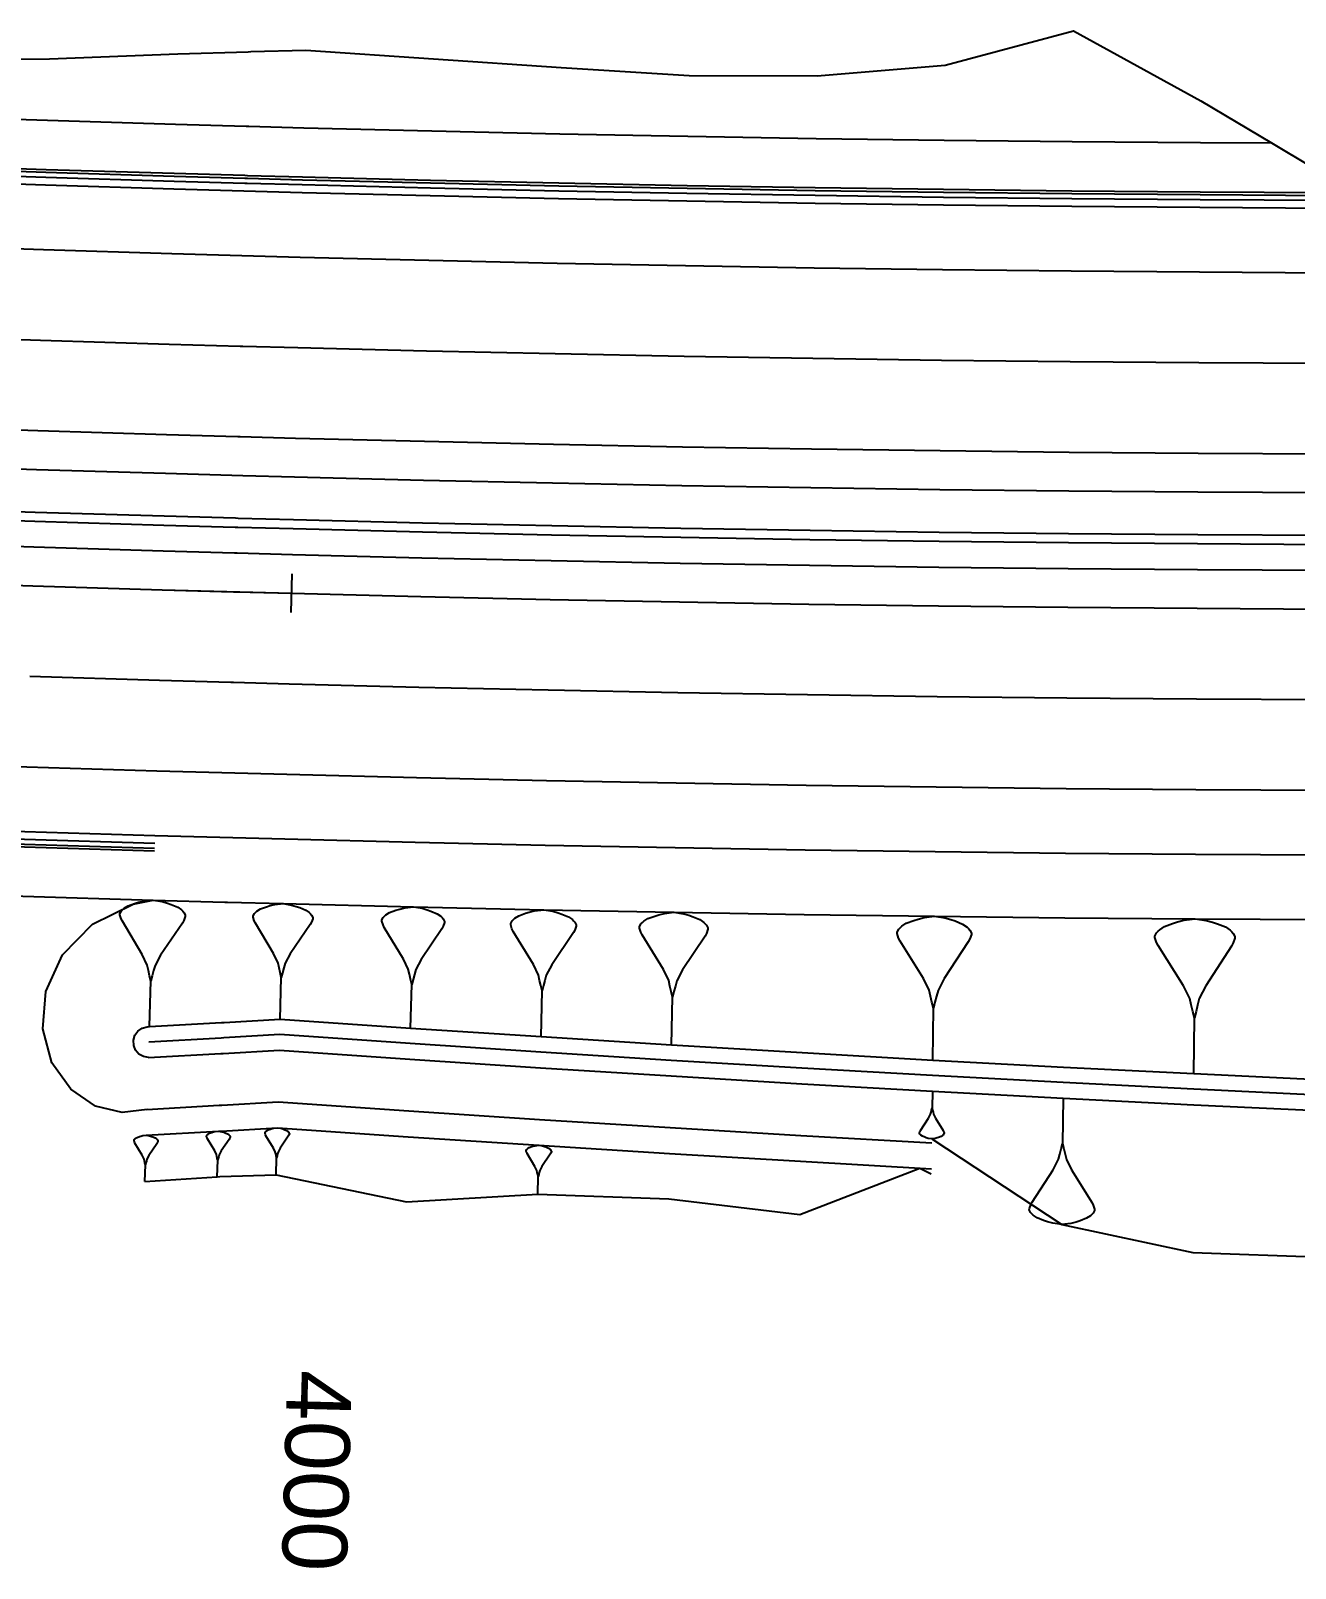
# Model space of a CAD drawing. Extents: x 384551 to 386632, y 802806 to 803252.
# Drawn here: x 385440.6 to 385489.5, y 802805.6 to 802865 of the extents above; entities that cross this region are included whole.
import ezdxf
from ezdxf.enums import TextEntityAlignment as Align

# ---------------------------------------------------------------- set-up
doc = ezdxf.new("R2010")
doc.units = 0
doc.layers.get('0').update_dxf_attribs({"linetype": 'CONTINUOUS'})
doc.styles.add('ARIAL', font='ARIAL.FON')

msp = doc.modelspace()

# ---------------------------------------------------------------- linework, layer by layer
at = {"color": 3}
msp.add_line((385450.6875, 802844.0186), (385450.648, 802842.5191), dxfattribs=at)
at = {"color": 7}
for p, q in [((385444.0413, 802830.8439), (385444.0428, 802830.8944)), ((385444.0428, 802830.8944), (385444.0962, 802830.9938)), ((385444.0962, 802830.9938), (385444.1481, 802831.0428)), ((385444.1481, 802831.0428), (385444.2, 802831.0918)), ((385444.2, 802831.0918), (385444.3543, 802831.1883)), ((385444.3543, 802831.1883), (385444.6095, 802831.2818)), ((385444.6095, 802831.2818), (385444.7623, 802831.3279)), ((385444.7623, 802831.3279), (385444.9656, 802831.3724)), ((385444.9656, 802831.3724), (385445.3203, 802831.4126)), ((385445.3203, 802831.4126), (385445.672, 802831.3519)), ((385445.672, 802831.3519), (385445.8723, 802831.2955)), ((385445.8723, 802831.2955), (385446.0222, 802831.2407)), ((385446.0222, 802831.2407), (385446.2715, 802831.1324)), ((385446.2715, 802831.1324), (385446.4199, 802831.0271)), ((385446.4199, 802831.0271), (385446.4689, 802830.9752)), ((385446.4689, 802830.9752), (385446.5179, 802830.9233)), ((385446.5179, 802830.9233), (385446.5654, 802830.8209)), ((385449.1878, 802830.7971), (385449.2362, 802830.8879)), ((385449.2362, 802830.8879), (385449.2834, 802830.9327)), ((385449.2834, 802830.9327), (385449.3307, 802830.9776)), ((385449.3307, 802830.9776), (385449.4712, 802831.066)), ((385449.4712, 802831.066), (385449.7037, 802831.1519)), ((385449.7037, 802831.1519), (385449.843, 802831.1943)), ((385449.843, 802831.1943), (385450.0283, 802831.2355)), ((385450.0283, 802831.2355), (385450.3517, 802831.273)), ((385450.3517, 802831.273), (385450.6726, 802831.2185)), ((385450.6726, 802831.2185), (385450.8555, 802831.1677)), ((385450.8555, 802831.1677), (385450.9923, 802831.118)), ((385450.9923, 802831.118), (385451.22, 802831.0199)), ((385451.22, 802831.0199), (385451.3557, 802830.9242)), ((385451.3557, 802830.9242), (385451.4005, 802830.877)), ((385451.4005, 802830.877), (385451.4453, 802830.8297)), ((385454.3129, 802830.8344), (385454.4601, 802830.9276)), ((385454.4601, 802830.9276), (385454.7038, 802831.0185)), ((385454.7038, 802831.0185), (385454.8499, 802831.0634)), ((385454.8499, 802831.0634), (385455.0442, 802831.1071)), ((385455.0442, 802831.1071), (385455.3834, 802831.1474)), ((385455.3834, 802831.1474), (385455.7204, 802831.0912)), ((385455.7204, 802831.0912), (385455.9124, 802831.0383)), ((385455.9124, 802831.0383), (385456.0562, 802830.9866)), ((385456.0562, 802830.9866), (385456.2954, 802830.8843)), ((385456.2954, 802830.8843), (385456.438, 802830.7843)), ((385459.4495, 802830.803), (385459.7044, 802830.8989)), ((385459.7044, 802830.8989), (385459.8572, 802830.9463)), ((385459.8572, 802830.9463), (385460.0605, 802830.9926)), ((385460.0605, 802830.9926), (385460.4155, 802831.0358)), ((385460.4155, 802831.0358), (385460.7684, 802830.9779)), ((385460.7684, 802830.9779), (385460.9697, 802830.9231)), ((385460.9697, 802830.9231), (385461.1203, 802830.8694)), ((385461.1203, 802830.8694), (385461.371, 802830.763)), ((385464.865, 802830.843), (385465.0772, 802830.8921)), ((385465.0772, 802830.8921), (385465.4479, 802830.9382)), ((385465.4479, 802830.9382), (385465.8167, 802830.8787)), ((385465.8167, 802830.8787), (385466.027, 802830.8221)), ((385444.0874, 802830.6911), (385444.0413, 802830.8439)), ((385444.1349, 802830.5887), (385444.0874, 802830.6911)), ((385444.9054, 802829.3039), (385444.1349, 802830.5887)), ((385446.4557, 802830.5211), (385445.6117, 802829.2833)), ((385446.5091, 802830.6205), (385446.4557, 802830.5211)), ((385446.564, 802830.7704), (385446.5091, 802830.6205)), ((385446.5654, 802830.8209), (385446.564, 802830.7704)), ((385449.1865, 802830.7511), (385449.1878, 802830.7971)), ((385449.2289, 802830.6118), (385449.1865, 802830.7511)), ((385449.2725, 802830.5185), (385449.2289, 802830.6118)), ((385449.9786, 802829.3486), (385449.2725, 802830.5185)), ((385451.3896, 802830.4628), (385450.6229, 802829.3316)), ((385451.438, 802830.5536), (385451.3896, 802830.4628)), ((385451.4877, 802830.6904), (385451.438, 802830.5536)), ((385451.4453, 802830.8297), (385451.4889, 802830.7365)), ((385451.4889, 802830.7365), (385451.4877, 802830.6904)), ((385454.1623, 802830.5963), (385454.1634, 802830.6446)), ((385454.2072, 802830.4503), (385454.1623, 802830.5963)), ((385454.1634, 802830.6446), (385454.214, 802830.7401)), ((385454.2532, 802830.3525), (385454.2072, 802830.4503)), ((385454.214, 802830.7401), (385454.2634, 802830.7872)), ((385454.9975, 802829.1269), (385454.2532, 802830.3525)), ((385454.2634, 802830.7872), (385454.3129, 802830.8344)), ((385456.475, 802830.3002), (385455.6737, 802829.1109)), ((385456.438, 802830.7843), (385456.4852, 802830.7349)), ((385456.5255, 802830.3956), (385456.475, 802830.3002)), ((385456.4852, 802830.7349), (385456.5324, 802830.6854)), ((385456.5772, 802830.5394), (385456.5255, 802830.3956)), ((385456.5324, 802830.6854), (385456.5784, 802830.5877)), ((385456.5784, 802830.5877), (385456.5772, 802830.5394)), ((385459.1387, 802830.4553), (385459.1398, 802830.5059)), ((385459.1862, 802830.3026), (385459.1387, 802830.4553)), ((385459.1398, 802830.5059), (385459.1925, 802830.606)), ((385459.2346, 802830.2004), (385459.1862, 802830.3026)), ((385459.1925, 802830.606), (385459.2441, 802830.6555)), ((385459.2441, 802830.6555), (385459.2957, 802830.705)), ((385459.2957, 802830.705), (385459.4495, 802830.803)), ((385461.371, 802830.763), (385461.5206, 802830.6587)), ((385461.5206, 802830.6587), (385461.5701, 802830.6071)), ((385461.5701, 802830.6071), (385461.6197, 802830.5555)), ((385461.6671, 802830.4028), (385461.6133, 802830.2521)), ((385461.6197, 802830.5555), (385461.6681, 802830.4533)), ((385461.6681, 802830.4533), (385461.6671, 802830.4028)), ((385464.116, 802830.3281), (385464.1169, 802830.381)), ((385464.1659, 802830.1687), (385464.116, 802830.3281)), ((385464.1169, 802830.381), (385464.1717, 802830.4857)), ((385464.1717, 802830.4857), (385464.2254, 802830.5375)), ((385464.2254, 802830.5375), (385464.2792, 802830.5894)), ((385464.2792, 802830.5894), (385464.4396, 802830.6922)), ((385464.4396, 802830.6922), (385464.7056, 802830.7931)), ((385464.7056, 802830.7931), (385464.865, 802830.843)), ((385466.027, 802830.8221), (385466.1845, 802830.7664)), ((385466.1845, 802830.7664), (385466.4467, 802830.656)), ((385466.4467, 802830.656), (385466.6033, 802830.5475)), ((385466.6033, 802830.5475), (385466.6552, 802830.4938)), ((385466.6552, 802830.4938), (385466.707, 802830.44)), ((385466.757, 802830.2806), (385466.7013, 802830.1231)), ((385466.707, 802830.44), (385466.758, 802830.3334)), ((385466.758, 802830.3334), (385466.757, 802830.2806)), ((385474.0733, 802830.1725), (385474.132, 802830.2864)), ((385474.132, 802830.2864), (385474.19, 802830.343)), ((385474.19, 802830.343), (385474.248, 802830.3996)), ((385474.248, 802830.3996), (385474.4213, 802830.512)), ((385474.4213, 802830.512), (385474.7092, 802830.623)), ((385474.7092, 802830.623), (385474.8818, 802830.6782)), ((385474.8818, 802830.6782), (385475.1117, 802830.7326)), ((385475.1117, 802830.7326), (385475.5134, 802830.7849)), ((385475.5134, 802830.7849), (385475.9137, 802830.7226)), ((385475.9137, 802830.7226), (385476.1422, 802830.6625)), ((385476.1422, 802830.6625), (385476.3133, 802830.603)), ((385476.3133, 802830.603), (385476.5983, 802830.4849)), ((385476.5983, 802830.4849), (385476.7688, 802830.3682)), ((385476.7688, 802830.3682), (385476.8253, 802830.3102)), ((385476.8253, 802830.3102), (385476.8819, 802830.2522)), ((385484.2191, 802830.2649), (385484.405, 802830.3871)), ((385484.405, 802830.3871), (385484.7144, 802830.5083)), ((385484.7144, 802830.5083), (385484.9, 802830.5688)), ((385484.9, 802830.5688), (385485.1472, 802830.6288)), ((385485.1472, 802830.6288), (385485.5796, 802830.6875)), ((385485.5796, 802830.6875), (385486.0111, 802830.6228)), ((385486.0111, 802830.6228), (385486.2575, 802830.5594)), ((385486.2575, 802830.5594), (385486.4422, 802830.4964)), ((385486.4422, 802830.4964), (385486.7499, 802830.3709)), ((385486.7499, 802830.3709), (385486.9341, 802830.2462)), ((385460.0174, 802828.9194), (385459.2346, 802830.2004)), ((385461.5607, 802830.152), (385460.7253, 802828.9047)), ((385461.6133, 802830.2521), (385461.5607, 802830.152)), ((385464.2169, 802830.0621), (385464.1659, 802830.1687)), ((385465.0382, 802828.7264), (385464.2169, 802830.0621)), ((385466.6466, 802830.0184), (385465.7777, 802828.7131)), ((385466.7013, 802830.1231), (385466.6466, 802830.0184)), ((385474.0726, 802830.1153), (385474.0733, 802830.1725)), ((385474.1277, 802829.9427), (385474.0726, 802830.1153)), ((385474.1836, 802829.8274), (385474.1277, 802829.9427)), ((385475.0824, 802828.3837), (385474.1836, 802829.8274)), ((385476.8189, 802829.7946), (385475.8845, 802828.3737)), ((385476.8776, 802829.9084), (385476.8189, 802829.7946)), ((385476.9371, 802830.0796), (385476.8776, 802829.9084)), ((385476.8819, 802830.2522), (385476.9378, 802830.1369)), ((385476.9378, 802830.1369), (385476.9371, 802830.0796)), ((385484.0318, 802829.9577), (385484.0322, 802830.0194)), ((385484.0922, 802829.7721), (385484.0318, 802829.9577)), ((385484.0322, 802830.0194), (385484.0948, 802830.1424)), ((385484.1531, 802829.6483), (385484.0922, 802829.7721)), ((385484.0948, 802830.1424), (385484.1569, 802830.2036)), ((385484.1569, 802830.2036), (385484.2191, 802830.2649)), ((385486.9341, 802830.2462), (385486.9954, 802830.1841)), ((385487.0541, 802829.7517), (385486.9916, 802829.6287)), ((385486.9954, 802830.1841), (385487.0567, 802830.1219)), ((385487.1171, 802829.9364), (385487.0541, 802829.7517)), ((385487.0567, 802830.1219), (385487.1175, 802829.9981)), ((385487.1175, 802829.9981), (385487.1171, 802829.9364)), ((385445.0954, 802828.8944), (385444.9054, 802829.3039)), ((385445.6117, 802829.2833), (385445.3981, 802828.8855)), ((385450.153, 802828.9755), (385449.9786, 802829.3486)), ((385450.6229, 802829.3316), (385450.4291, 802828.9683)), ((385455.1816, 802828.7359), (385454.9975, 802829.1269)), ((385455.6737, 802829.1109), (385455.4714, 802828.7291)), ((385485.1298, 802828.0988), (385484.1531, 802829.6483)), ((385486.9916, 802829.6287), (385485.9936, 802828.0929)), ((385445.14, 802828.6911), (385445.0954, 802828.8944)), ((385445.1846, 802828.4878), (385445.14, 802828.6911)), ((385445.2292, 802828.2845), (385445.1846, 802828.4878)), ((385445.3418, 802828.6852), (385445.2855, 802828.4849)), ((385445.3981, 802828.8855), (385445.3418, 802828.6852)), ((385450.1941, 802828.7902), (385450.153, 802828.9755)), ((385450.2353, 802828.6049), (385450.1941, 802828.7902)), ((385450.2765, 802828.4196), (385450.2353, 802828.6049)), ((385450.3274, 802828.6025), (385450.2765, 802828.4196)), ((385450.3782, 802828.7854), (385450.3274, 802828.6025)), ((385450.4291, 802828.9683), (385450.3782, 802828.7854)), ((385455.2254, 802828.5416), (385455.1816, 802828.7359)), ((385455.2691, 802828.3472), (385455.2254, 802828.5416)), ((385455.4186, 802828.537), (385455.3657, 802828.345)), ((385455.4714, 802828.7291), (385455.4186, 802828.537)), ((385460.2113, 802828.5107), (385460.0174, 802828.9194)), ((385460.2576, 802828.3074), (385460.2113, 802828.5107)), ((385460.5147, 802828.5044), (385460.4599, 802828.3032)), ((385460.7253, 802828.9047), (385460.5147, 802828.5044)), ((385465.2419, 802828.3), (385465.0382, 802828.7264)), ((385465.7777, 802828.7131), (385465.5588, 802828.2943)), ((385445.1777, 802826.5187), (385445.2292, 802828.2845)), ((385445.2855, 802828.4849), (385445.2292, 802828.2845)), ((385450.234, 802826.8088), (385450.2765, 802828.4196)), ((385455.3129, 802828.1529), (385455.2691, 802828.3472)), ((385455.273, 802826.4624), (385455.3129, 802828.1529)), ((385455.3657, 802828.345), (385455.3129, 802828.1529)), ((385460.304, 802828.104), (385460.2576, 802828.3074)), ((385460.3503, 802827.9007), (385460.304, 802828.104)), ((385460.3136, 802826.1309), (385460.3503, 802827.9007)), ((385460.4051, 802828.1019), (385460.3503, 802827.9007)), ((385460.4599, 802828.3032), (385460.4051, 802828.1019)), ((385465.2909, 802828.0878), (385465.2419, 802828.3)), ((385465.3399, 802827.8756), (385465.2909, 802828.0878)), ((385465.5022, 802828.084), (385465.4456, 802827.8737)), ((385465.5588, 802828.2943), (385465.5022, 802828.084)), ((385475.3059, 802827.9226), (385475.0824, 802828.3837)), ((385475.3603, 802827.6927), (385475.3059, 802827.9226)), ((385475.6496, 802827.9183), (385475.5894, 802827.6898)), ((385475.8845, 802828.3737), (385475.6496, 802827.9183)), ((385485.3732, 802827.6035), (385485.1298, 802828.0988)), ((385485.9936, 802828.0929), (385485.7434, 802827.6009)), ((385465.3889, 802827.6633), (385465.3399, 802827.8756)), ((385465.3556, 802825.8146), (385465.3889, 802827.6633)), ((385465.4456, 802827.8737), (385465.3889, 802827.6633)), ((385475.4147, 802827.4628), (385475.3603, 802827.6927)), ((385475.4692, 802827.2329), (385475.4147, 802827.4628)), ((385475.5293, 802827.4614), (385475.4692, 802827.2329)), ((385475.5894, 802827.6898), (385475.5293, 802827.4614)), ((385485.4332, 802827.3562), (385485.3732, 802827.6035)), ((385485.4932, 802827.109), (385485.4332, 802827.3562)), ((385485.68, 802827.3545), (385485.6166, 802827.1081)), ((385485.7434, 802827.6009), (385485.68, 802827.3545)), ((385475.4442, 802825.2278), (385475.4692, 802827.2329)), ((385485.5532, 802826.8617), (385485.4932, 802827.109)), ((385485.5383, 802824.702), (385485.5532, 802826.8617)), ((385485.6166, 802827.1081), (385485.5532, 802826.8617)), ((385475.4292, 802824.0279), (385475.4209, 802823.3609)), ((385480.479, 802823.7573), (385480.4619, 802821.993)), ((385475.3609, 802823.1329), (385475.3809, 802823.2089)), ((385475.3809, 802823.2089), (385475.4009, 802823.2849)), ((385475.4009, 802823.2849), (385475.4209, 802823.3609)), ((385475.4209, 802823.3609), (385475.439, 802823.2844)), ((385475.439, 802823.2844), (385475.4572, 802823.2079)), ((385475.4572, 802823.2079), (385475.4753, 802823.1314)), ((385449.7645, 802822.5259), (385449.8593, 802822.5609)), ((385449.8593, 802822.5609), (385449.9161, 802822.5782)), ((385449.9161, 802822.5782), (385449.9916, 802822.595)), ((385449.9916, 802822.595), (385450.1234, 802822.6103)), ((385450.1234, 802822.6103), (385450.2542, 802822.5881)), ((385450.2542, 802822.5881), (385450.3288, 802822.5673)), ((385450.3288, 802822.5673), (385450.3846, 802822.5471)), ((385450.3846, 802822.5471), (385450.4774, 802822.5071)), ((385474.9719, 802822.5087), (385475.2828, 802822.9814)), ((385475.2828, 802822.9814), (385475.3609, 802823.1329)), ((385475.4753, 802823.1314), (385475.5496, 802822.978)), ((385475.5496, 802822.978), (385475.8486, 802822.4978)), ((385444.5881, 802822.1127), (385444.5887, 802822.1311)), ((385444.605, 802822.0568), (385444.5881, 802822.1127)), ((385444.5887, 802822.1311), (385444.6082, 802822.1674)), ((385444.6223, 802822.0194), (385444.605, 802822.0568)), ((385444.6082, 802822.1674), (385444.6272, 802822.1853)), ((385444.9038, 802821.55), (385444.6223, 802822.0194)), ((385444.6272, 802822.1853), (385444.6461, 802822.2032)), ((385444.6461, 802822.2032), (385444.7025, 802822.2385)), ((385444.7025, 802822.2385), (385444.7957, 802822.2727)), ((385444.7957, 802822.2727), (385444.8516, 802822.2895)), ((385444.8516, 802822.2895), (385444.9259, 802822.3058)), ((385444.9259, 802822.3058), (385445.0554, 802822.3205)), ((385445.0554, 802822.3205), (385445.1839, 802822.2983)), ((385445.4703, 802821.9947), (385445.1619, 802821.5425)), ((385445.1839, 802822.2983), (385445.2571, 802822.2777)), ((385445.2571, 802822.2777), (385445.3119, 802822.2576)), ((385445.3119, 802822.2576), (385445.403, 802822.2181)), ((385445.403, 802822.2181), (385445.4572, 802822.1796)), ((385445.4572, 802822.1796), (385445.4751, 802822.1606)), ((385445.4898, 802822.0311), (385445.4703, 802821.9947)), ((385445.4751, 802822.1606), (385445.493, 802822.1417)), ((385445.5098, 802822.0858), (385445.4898, 802822.0311)), ((385445.493, 802822.1417), (385445.5104, 802822.1043)), ((385445.5104, 802822.1043), (385445.5098, 802822.0858)), ((385447.3899, 802822.273), (385447.3904, 802822.2912)), ((385447.4066, 802822.218), (385447.3899, 802822.273)), ((385447.3904, 802822.2912), (385447.4096, 802822.327)), ((385447.4238, 802822.1812), (385447.4066, 802822.218)), ((385447.4096, 802822.327), (385447.4283, 802822.3447)), ((385447.7019, 802821.7189), (385447.4238, 802822.1812)), ((385447.4283, 802822.3447), (385447.4469, 802822.3624)), ((385447.4469, 802822.3624), (385447.5025, 802822.3972)), ((385447.5025, 802822.3972), (385447.5943, 802822.431)), ((385447.5943, 802822.431), (385447.6493, 802822.4477)), ((385447.6493, 802822.4477), (385447.7225, 802822.4639)), ((385447.7225, 802822.4639), (385447.8502, 802822.4785)), ((385447.8502, 802822.4785), (385447.9768, 802822.4568)), ((385448.2595, 802822.1581), (385447.9563, 802821.7119)), ((385447.9768, 802822.4568), (385448.049, 802822.4367)), ((385448.049, 802822.4367), (385448.103, 802822.417)), ((385448.103, 802822.417), (385448.1929, 802822.3782)), ((385448.1929, 802822.3782), (385448.2464, 802822.3403)), ((385448.2464, 802822.3403), (385448.264, 802822.3216)), ((385448.2787, 802822.194), (385448.2595, 802822.1581)), ((385448.264, 802822.3216), (385448.2817, 802822.303)), ((385448.2984, 802822.248), (385448.2787, 802822.194)), ((385448.2817, 802822.303), (385448.2989, 802822.2661)), ((385448.2989, 802822.2661), (385448.2984, 802822.248)), ((385449.6485, 802822.3975), (385449.649, 802822.4163)), ((385449.6658, 802822.3408), (385449.6485, 802822.3975)), ((385449.649, 802822.4163), (385449.6687, 802822.4533)), ((385449.6835, 802822.3027), (385449.6658, 802822.3408)), ((385449.6687, 802822.4533), (385449.688, 802822.4716)), ((385449.9713, 802821.8258), (385449.6835, 802822.3027)), ((385449.688, 802822.4716), (385449.7072, 802822.4898)), ((385449.7072, 802822.4898), (385449.7645, 802822.5259)), ((385450.5465, 802822.28), (385450.234, 802821.8189)), ((385450.4774, 802822.5071), (385450.5327, 802822.4681)), ((385450.5327, 802822.4681), (385450.5509, 802822.4488)), ((385450.5662, 802822.317), (385450.5465, 802822.28)), ((385450.5509, 802822.4488), (385450.5692, 802822.4296)), ((385450.5865, 802822.3728), (385450.5662, 802822.317)), ((385450.5692, 802822.4296), (385450.587, 802822.3916)), ((385450.587, 802822.3916), (385450.5865, 802822.3728)), ((385474.9324, 802822.3948), (385474.9326, 802822.4139)), ((385474.951, 802822.3565), (385474.9324, 802822.3948)), ((385474.9326, 802822.4139), (385474.9524, 802822.4708)), ((385474.9698, 802822.3372), (385474.951, 802822.3565)), ((385474.9524, 802822.4708), (385474.9719, 802822.5087)), ((385474.9886, 802822.3179), (385474.9698, 802822.3372)), ((385475.0453, 802822.2791), (385474.9886, 802822.3179)), ((385475.1401, 802822.2397), (385475.0453, 802822.2791)), ((385475.1971, 802822.22), (385475.1401, 802822.2397)), ((385475.273, 802822.2), (385475.1971, 802822.22)), ((385475.4062, 802822.1793), (385475.273, 802822.2)), ((385475.5399, 802822.1966), (385475.4062, 802822.1793)), ((385475.6163, 802822.2148), (385475.5399, 802822.1966)), ((385475.6737, 802822.2331), (385475.6163, 802822.2148)), ((385475.7695, 802822.27), (385475.6737, 802822.2331)), ((385475.8272, 802822.3074), (385475.7695, 802822.27)), ((385475.8465, 802822.3263), (385475.8272, 802822.3074)), ((385475.8658, 802822.3451), (385475.8465, 802822.3263)), ((385475.8486, 802822.4978), (385475.8672, 802822.4594)), ((385475.8853, 802822.383), (385475.8658, 802822.3451)), ((385475.8672, 802822.4594), (385475.8855, 802822.402)), ((385475.8855, 802822.402), (385475.8853, 802822.383)), ((385480.4095, 802821.7919), (385480.4619, 802821.993)), ((385480.4619, 802821.993), (385480.5103, 802821.7909)), ((385444.9733, 802821.4004), (385444.9038, 802821.55)), ((385444.9896, 802821.3261), (385444.9733, 802821.4004)), ((385445.0839, 802821.3971), (385445.0633, 802821.3239)), ((385445.1619, 802821.5425), (385445.0839, 802821.3971)), ((385447.7706, 802821.5716), (385447.7019, 802821.7189)), ((385447.7868, 802821.4984), (385447.7706, 802821.5716)), ((385447.8029, 802821.4252), (385447.7868, 802821.4984)), ((385447.8191, 802821.3521), (385447.8029, 802821.4252)), ((385447.8393, 802821.4242), (385447.8191, 802821.3521)), ((385447.8594, 802821.4964), (385447.8393, 802821.4242)), ((385447.8796, 802821.5686), (385447.8594, 802821.4964)), ((385447.9563, 802821.7119), (385447.8796, 802821.5686)), ((385450.0424, 802821.6738), (385449.9713, 802821.8258)), ((385450.0592, 802821.5982), (385450.0424, 802821.6738)), ((385450.076, 802821.5227), (385450.0592, 802821.5982)), ((385450.0755, 802820.7906), (385450.0928, 802821.4472)), ((385450.0928, 802821.4472), (385450.076, 802821.5227)), ((385450.1135, 802821.5217), (385450.0928, 802821.4472)), ((385450.1342, 802821.5963), (385450.1135, 802821.5217)), ((385450.155, 802821.6708), (385450.1342, 802821.5963)), ((385450.234, 802821.8189), (385450.155, 802821.6708)), ((385459.7339, 802821.7079), (385459.7343, 802821.7274)), ((385459.7521, 802821.649), (385459.7339, 802821.7079)), ((385459.7343, 802821.7274), (385459.7546, 802821.766)), ((385459.7708, 802821.6096), (385459.7521, 802821.649)), ((385459.7546, 802821.766), (385459.7745, 802821.7851)), ((385460.0727, 802821.1156), (385459.7708, 802821.6096)), ((385459.7745, 802821.7851), (385459.7944, 802821.8042)), ((385459.7944, 802821.8042), (385459.8537, 802821.842)), ((385459.8537, 802821.842), (385459.952, 802821.879)), ((385459.952, 802821.879), (385460.0109, 802821.8973)), ((385460.0109, 802821.8973), (385460.0893, 802821.9151)), ((385460.0893, 802821.9151), (385460.2263, 802821.9318)), ((385460.2263, 802821.9318), (385460.3624, 802821.9095)), ((385460.6679, 802821.591), (385460.3457, 802821.1099)), ((385460.3624, 802821.9095), (385460.44, 802821.8883)), ((385460.44, 802821.8883), (385460.4981, 802821.8676)), ((385460.4981, 802821.8676), (385460.5948, 802821.8266)), ((385460.5948, 802821.8266), (385460.6524, 802821.7864)), ((385460.6524, 802821.7864), (385460.6715, 802821.7665)), ((385460.6882, 802821.6296), (385460.6679, 802821.591)), ((385460.6715, 802821.7665), (385460.6906, 802821.7466)), ((385460.7089, 802821.6877), (385460.6882, 802821.6296)), ((385460.6906, 802821.7466), (385460.7093, 802821.7072)), ((385460.7093, 802821.7072), (385460.7089, 802821.6877)), ((385480.0993, 802820.9883), (385480.3048, 802821.3896)), ((385480.3048, 802821.3896), (385480.3572, 802821.5907)), ((385480.3572, 802821.5907), (385480.4095, 802821.7919)), ((385480.5103, 802821.7909), (385480.5588, 802821.5888)), ((385480.5588, 802821.5888), (385480.6073, 802821.3866)), ((385480.6073, 802821.3866), (385480.805, 802820.9814)), ((385445.0059, 802821.2518), (385444.9896, 802821.3261)), ((385445.0033, 802820.5324), (385445.0221, 802821.1775)), ((385445.0221, 802821.1775), (385445.0059, 802821.2518)), ((385445.0427, 802821.2507), (385445.0221, 802821.1775)), ((385445.0633, 802821.3239), (385445.0427, 802821.2507)), ((385447.8015, 802820.7162), (385447.8191, 802821.3521)), ((385460.1475, 802820.958), (385460.0727, 802821.1156)), ((385460.1654, 802820.8795), (385460.1475, 802820.958)), ((385460.1832, 802820.8011), (385460.1654, 802820.8795)), ((385460.2011, 802820.7227), (385460.1832, 802820.8011)), ((385460.2222, 802820.8003), (385460.2011, 802820.7227)), ((385460.2434, 802820.8779), (385460.2222, 802820.8003)), ((385460.2645, 802820.9555), (385460.2434, 802820.8779)), ((385460.3457, 802821.1099), (385460.2645, 802820.9555)), ((385479.2805, 802819.7358), (385480.0993, 802820.9883)), ((385480.805, 802820.9814), (385481.5993, 802819.7134)), ((385460.1869, 802820.0402), (385460.2011, 802820.7227)), ((385479.1773, 802819.4848), (385479.2291, 802819.6355)), ((385479.2291, 802819.6355), (385479.2805, 802819.7358)), ((385481.5993, 802819.7134), (385481.6488, 802819.6121)), ((385481.6488, 802819.6121), (385481.6977, 802819.4604)), ((385479.1768, 802819.4344), (385479.1773, 802819.4848)), ((385479.2262, 802819.333), (385479.1768, 802819.4344)), ((385479.2761, 802819.2822), (385479.2262, 802819.333)), ((385479.3261, 802819.2313), (385479.2761, 802819.2822)), ((385479.4763, 802819.129), (385479.3261, 802819.2313)), ((385479.7274, 802819.0257), (385479.4763, 802819.129)), ((385479.8781, 802818.9738), (385479.7274, 802819.0257)), ((385481.1388, 802819.0121), (385480.9871, 802818.9631)), ((385481.3919, 802819.1104), (385481.1388, 802819.0121)), ((385481.5441, 802819.2098), (385481.3919, 802819.1104)), ((385481.595, 802819.2597), (385481.5441, 802819.2098)), ((385481.6459, 802819.3096), (385481.595, 802819.2597)), ((385481.6972, 802819.41), (385481.6459, 802819.3096)), ((385481.6977, 802819.4604), (385481.6972, 802819.41)), ((385480.0793, 802818.9215), (385479.8781, 802818.9738)), ((385480.4316, 802818.8677), (385480.0793, 802818.9215)), ((385480.785, 802818.9147), (385480.4316, 802818.8677)), ((385480.9871, 802818.9631), (385480.785, 802818.9147))]:
    msp.add_line(p, q, dxfattribs=at)
at = {"color": 7, "linetype": 'CONTINUOUS'}
for points in [[(385436.3739, 802863.8813), (385441.3219, 802863.9285), (385446.2731, 802864.1247), (385449.0015, 802864.2016), (385449.1005, 802864.2044), (385451.2207, 802864.2573), (385456.1558, 802863.92), (385461.0924, 802863.5942), (385466.0305, 802863.2852), (385470.9743, 802863.2667), (385475.9232, 802863.6875), (385480.8781, 802865.0114), (385485.7977, 802862.3042), (385488.5298, 802860.6755), (385491.7391, 802858.7622), (385495.1338, 802860.7483), (385495.687, 802861.0719), (385500, 802861.3956)], [(385436.2291, 802859.7068), (385441.1819, 802859.5419), (385446.1352, 802859.3907), (385448.8666, 802859.3133), (385448.9657, 802859.3105), (385451.0889, 802859.2533), (385456.0429, 802859.1297), (385460.9973, 802859.0198), (385465.9519, 802858.9237), (385470.9068, 802858.8413), (385475.862, 802858.7727), (385480.8172, 802858.7179), (385485.7726, 802858.6768), (385490.7281, 802858.6495), (385495.6837, 802858.636), (385500, 802858.6362)], [(385436.2329, 802859.8168), (385441.1855, 802859.6518), (385446.1384, 802859.5007), (385448.8697, 802859.4232), (385448.9687, 802859.4205), (385451.0918, 802859.3633), (385456.0455, 802859.2396), (385460.9996, 802859.1298), (385465.9539, 802859.0337), (385470.9085, 802858.9513), (385475.8633, 802858.8827), (385480.8183, 802858.8279), (385485.7734, 802858.7868), (385490.7286, 802858.7595), (385495.6839, 802858.746), (385500, 802858.7462)], [(385400, 802858.0092), (385401.1616, 802857.9676), (385403.9262, 802857.8688), (385406.1584, 802857.789), (385411.1552, 802857.6104), (385416.152, 802857.4317), (385421.1488, 802857.2531), (385426.1456, 802857.0744), (385431.1424, 802856.8958), (385434.2299, 802856.7854), (385436.1254, 802856.7186), (385441.0866, 802856.5534), (385446.0482, 802856.402), (385451.0101, 802856.2644), (385455.9725, 802856.1405), (385460.9352, 802856.0304), (385465.8981, 802855.9342), (385470.8613, 802855.8517), (385475.8247, 802855.783), (385480.7883, 802855.728), (385485.752, 802855.6869), (385490.7158, 802855.6596), (385495.6797, 802855.646), (385500, 802855.6462)], [(385436.0041, 802853.2207), (385440.975, 802853.0552), (385445.9463, 802852.9035), (385448.6876, 802852.8257), (385448.787, 802852.823), (385450.918, 802852.7656), (385455.89, 802852.6415), (385460.8624, 802852.5312), (385465.8351, 802852.4347), (385470.808, 802852.3521), (385475.7811, 802852.2832), (385480.7544, 802852.2282), (385485.7279, 802852.187), (385490.7014, 802852.1596), (385495.675, 802852.146), (385500, 802852.1462)], [(385435.8828, 802849.7228), (385440.8633, 802849.557), (385445.8444, 802849.405), (385448.5911, 802849.3271), (385448.6907, 802849.3243), (385450.8258, 802849.2668), (385455.8075, 802849.1425), (385460.7897, 802849.032), (385465.7721, 802848.9353), (385470.7547, 802848.8525), (385475.7375, 802848.7835), (385480.7206, 802848.7284), (385485.7037, 802848.6871), (385490.687, 802848.6596), (385495.6703, 802848.646), (385500, 802848.6462)], [(385400, 802845.0009), (385400.6971, 802844.9759), (385403.4617, 802844.8771), (385405.6939, 802844.7973), (385410.6907, 802844.6187), (385415.6875, 802844.44), (385420.6843, 802844.2614), (385425.6811, 802844.0827), (385430.6779, 802843.9041), (385433.7654, 802843.7937), (385435.6748, 802843.7264), (385440.672, 802843.56), (385445.6697, 802843.4075), (385450.6677, 802843.2689), (385455.6662, 802843.1441), (385460.6649, 802843.0332), (385465.664, 802842.9363), (385470.6633, 802842.8532), (385475.6628, 802842.784), (385480.6625, 802842.7286), (385485.6623, 802842.6872), (385490.6623, 802842.6597), (385495.6623, 802842.646), (385500, 802842.6462)], [(385440.5604, 802840.0618), (385445.5678, 802839.909), (385448.329, 802839.8307), (385448.4292, 802839.8279), (385450.5755, 802839.7701), (385455.5837, 802839.6451), (385460.5922, 802839.534), (385465.601, 802839.4368), (385470.61, 802839.3536), (385475.6192, 802839.2842), (385480.6287, 802839.2288), (385485.6382, 802839.1873), (385490.6479, 802839.1597), (385495.6576, 802839.146), (385500, 802839.1462)], [(385400, 802837.9964), (385400.447, 802837.9804), (385403.2116, 802837.8816), (385405.4438, 802837.8018), (385410.4406, 802837.6231), (385415.4374, 802837.4445), (385420.4342, 802837.2658), (385425.431, 802837.0872), (385430.4278, 802836.9085), (385433.5153, 802836.7981), (385435.4321, 802836.7306), (385440.4487, 802836.5636), (385445.4658, 802836.4105), (385450.4834, 802836.2713), (385455.5012, 802836.1461), (385460.5194, 802836.0348), (385465.5379, 802835.9374), (385470.5567, 802835.854), (385475.5757, 802835.7845), (385480.5948, 802835.729), (385485.6141, 802835.6874), (385490.6334, 802835.6597), (385495.6529, 802835.646), (385500, 802835.6462)], [(385400, 802835.0045), (385400.3401, 802834.9923), (385403.1048, 802834.8935), (385405.3369, 802834.8137), (385410.3337, 802834.635), (385411.4231, 802834.5961), (385415.3306, 802834.4564), (385420.3274, 802834.2777), (385425.3242, 802834.0991), (385430.321, 802833.9204), (385433.4086, 802833.8101), (385435.3284, 802833.7424), (385440.3534, 802833.5751), (385445.3788, 802833.4217)], [(385400, 802834.8944), (385400.3362, 802834.8824), (385403.1008, 802834.7836), (385405.333, 802834.7037), (385410.3298, 802834.5251), (385411.4191, 802834.4862), (385415.3266, 802834.3465), (385420.3234, 802834.1678), (385425.3202, 802833.9892), (385430.317, 802833.8105), (385433.4047, 802833.7001), (385435.3246, 802833.6325), (385440.3499, 802833.4652), (385445.3756, 802833.3118)], [(385445.1777, 802826.5187), (385447.966, 802826.6769), (385448.0671, 802826.6827), (385450.234, 802826.8088), (385455.273, 802826.4624), (385460.3136, 802826.1309), (385465.3556, 802825.8146), (385470.3992, 802825.5136), (385475.4442, 802825.2278), (385480.4906, 802824.9573), (385485.5383, 802824.702), (385490.5873, 802824.462), (385495.6375, 802824.2373), (385500, 802824.0564)], [(385500, 802823.4565), (385495.6367, 802823.6373), (385490.5848, 802823.862), (385485.5342, 802824.102), (385480.4848, 802824.3573), (385475.4367, 802824.6279), (385470.3901, 802824.9137), (385465.3448, 802825.2147), (385460.3011, 802825.531), (385455.2589, 802825.8626), (385450.2182, 802826.209), (385448.0506, 802826.083), (385447.9495, 802826.0772), (385445.1602, 802825.9189)], [(385445.0554, 802822.3205), (385447.8502, 802822.4785), (385447.9515, 802822.4843), (385450.1234, 802822.6103), (385455.174, 802822.2636), (385460.2263, 802821.9318), (385465.28, 802821.6153), (385470.3352, 802821.3141), (385475.3919, 802821.0281)], [(385475.4062, 802822.1793), (385480.4316, 802818.8677), (385485.4906, 802817.7902), (385490.5591, 802817.6073), (385495.6285, 802817.4927), (385500, 802818.0338)], [(385445.0033, 802820.5324), (385447.8015, 802820.7162), (385447.9031, 802820.7245), (385450.0755, 802820.7906), (385455.1148, 802819.7518), (385460.1869, 802820.0402), (385465.2485, 802819.8681), (385470.3039, 802819.2554), (385474.9401, 802821.0537), (385475.3894, 802820.8261)]]:
    msp.add_lwpolyline(points, dxfattribs=at)
at = {"color": 1, "linetype": 'CONTINUOUS'}
for points in [[(385436.2988, 802861.7156), (385441.246, 802861.5509), (385446.1937, 802861.3999), (385448.9221, 802861.3225), (385449.021, 802861.3198), (385451.1418, 802861.2627), (385456.0903, 802861.1392), (385461.0391, 802861.0294), (385465.9881, 802860.9334), (385470.9375, 802860.8512), (385475.887, 802860.7826), (385480.8367, 802860.7279), (385485.7865, 802860.6868), (385488.5298, 802860.6755)], [(385436.2225, 802859.5169), (385441.1759, 802859.352), (385446.1297, 802859.2008), (385448.8614, 802859.1233), (385448.9605, 802859.1206), (385451.0839, 802859.0634), (385456.0385, 802858.9397), (385460.9934, 802858.8298), (385465.9485, 802858.7337), (385470.904, 802858.6513), (385475.8596, 802858.5827), (385480.8154, 802858.5279), (385485.7713, 802858.4868), (385490.7274, 802858.4595), (385495.6835, 802858.446), (385500, 802858.4462)], [(385435.7736, 802846.5747), (385440.7629, 802846.4086), (385445.7526, 802846.2563), (385448.5042, 802846.1783), (385448.604, 802846.1755), (385450.7428, 802846.1179), (385455.7333, 802845.9933), (385460.7242, 802845.8826), (385465.7153, 802845.7858), (385470.7067, 802845.7028), (385475.6983, 802845.6337), (385480.6901, 802845.5785), (385485.682, 802845.5371), (385490.674, 802845.5096), (385495.6661, 802845.496), (385500, 802845.4962)], [(385435.7614, 802846.2249), (385440.7517, 802846.0588), (385445.7424, 802845.9064), (385448.4945, 802845.8284), (385448.5943, 802845.8256), (385450.7336, 802845.768), (385455.7251, 802845.6434), (385460.7169, 802845.5327), (385465.709, 802845.4359), (385470.7014, 802845.3529), (385475.694, 802845.2838), (385480.6867, 802845.2285), (385485.6796, 802845.1871), (385490.6726, 802845.1596), (385495.6656, 802845.146), (385500, 802845.1462)], [(385400, 802835.1946), (385400.3469, 802835.1822), (385403.1115, 802835.0834), (385405.3437, 802835.0036), (385410.3405, 802834.8249), (385411.4298, 802834.786), (385415.3373, 802834.6463), (385420.3342, 802834.4676), (385425.331, 802834.289), (385430.3278, 802834.1103), (385433.4153, 802833.9999), (385435.335, 802833.9323), (385440.3594, 802833.765), (385445.3843, 802833.6117)], [(385400, 802832.9932), (385400.2683, 802832.9836), (385403.0329, 802832.8848), (385405.2651, 802832.805), (385410.2619, 802832.6263), (385411.3512, 802832.5874), (385415.2587, 802832.4477), (385420.2555, 802832.269), (385425.2524, 802832.0904), (385430.2492, 802831.9117), (385433.3367, 802831.8013), (385435.2587, 802831.7336), (385440.2893, 802831.5661), (385445.3203, 802831.4126)], [(385445.3203, 802831.4126), (385448.0945, 802831.3339), (385448.1952, 802831.3311), (385450.3517, 802831.273), (385455.3834, 802831.1474), (385460.4155, 802831.0358), (385465.4479, 802830.9382), (385470.4805, 802830.8546), (385475.5134, 802830.7849), (385480.5464, 802830.7292), (385485.5796, 802830.6875), (385490.6128, 802830.6598), (385495.6461, 802830.646), (385500, 802830.6462)], [(385445.143, 802825.3192), (385444.9477, 802825.3578), (385444.7758, 802825.4582), (385444.6461, 802825.6092), (385444.5731, 802825.7944), (385444.5646, 802825.9933), (385444.6217, 802826.184), (385444.7381, 802826.3456), (385444.9009, 802826.4602), (385445.0922, 802826.5152), (385445.178, 802826.5187)], [(385445.1428, 802825.3192), (385447.9329, 802825.4774), (385448.0341, 802825.4832), (385450.2024, 802825.6093), (385455.2447, 802825.2628), (385460.2886, 802824.9312), (385465.334, 802824.6148), (385470.3809, 802824.3137), (385475.4292, 802824.0279), (385480.479, 802823.7573), (385485.53, 802823.502), (385490.5824, 802823.262), (385495.6359, 802823.0373), (385500, 802822.8565)], [(385445.0845, 802823.32), (385447.8777, 802823.4781), (385447.9791, 802823.484), (385450.1498, 802823.6099), (385455.1976, 802823.2633), (385460.247, 802822.9316), (385465.298, 802822.6151), (385470.3505, 802822.314), (385475.4043, 802822.0281)]]:
    msp.add_lwpolyline(points, dxfattribs=at)
at = {"color": 2, "linetype": 'CONTINUOUS'}
for points in [[(385400, 802860.5108), (385401.2509, 802860.466), (385404.0155, 802860.3672), (385406.2477, 802860.2874), (385411.2445, 802860.1088), (385416.2413, 802859.9301), (385421.2381, 802859.7515), (385426.2349, 802859.5728), (385431.2317, 802859.3942), (385434.3193, 802859.2838), (385436.2121, 802859.2171), (385441.1663, 802859.0521), (385446.121, 802858.9009), (385451.076, 802858.7635), (385456.0314, 802858.6398), (385460.9871, 802858.5299), (385465.9431, 802858.4338), (385470.8994, 802858.3514), (385475.8559, 802858.2828), (385480.8125, 802858.2279), (385485.7693, 802858.1868), (385490.7261, 802858.1595), (385495.6831, 802858.146), (385500, 802858.1462)], [(385435.8308, 802848.2237), (385440.8155, 802848.0577), (385445.8007, 802847.9056), (385448.792, 802847.821), (385450.7863, 802847.7673), (385455.7722, 802847.6429), (385460.7585, 802847.5323), (385465.745, 802847.4355), (385470.7318, 802847.3526), (385475.7189, 802847.2836), (385480.7061, 802847.2284), (385485.6934, 802847.1871), (385490.6808, 802847.1596), (385495.6683, 802847.146), (385500, 802847.1462)], [(385435.7268, 802845.2255), (385440.7198, 802845.0593), (385445.7133, 802844.9069), (385448.4669, 802844.8288), (385448.5668, 802844.826), (385450.7072, 802844.7684), (385455.7015, 802844.6437), (385460.6961, 802844.5329), (385465.691, 802844.436), (385470.6862, 802844.353), (385475.6815, 802844.2838), (385480.677, 802844.2286), (385485.6727, 802844.1872), (385490.6685, 802844.1597), (385495.6643, 802844.146), (385500, 802844.1462)], [(385400, 802835.4948), (385400.3576, 802835.482), (385403.1223, 802835.3832), (385405.3544, 802835.3034), (385410.3513, 802835.1247), (385415.3481, 802834.9461), (385420.3449, 802834.7674), (385425.3417, 802834.5888), (385430.3385, 802834.4101), (385433.426, 802834.2997), (385435.3454, 802834.2321), (385440.369, 802834.0649), (385445.3931, 802833.9115), (385450.4175, 802833.7722), (385455.4423, 802833.6468), (385460.4675, 802833.5353), (385465.4929, 802833.4378), (385470.5186, 802833.3543), (385475.5445, 802833.2847), (385480.5706, 802833.2291), (385485.5968, 802833.1874), (385490.6231, 802833.1597), (385495.6495, 802833.146), (385500, 802833.1462)]]:
    msp.add_lwpolyline(points, dxfattribs=at)
at = {"color": 3, "linetype": 'CONTINUOUS'}
msp.add_lwpolyline([(385435.6748, 802843.7264), (385440.672, 802843.56), (385445.6697, 802843.4075), (385448.4255, 802843.3293), (385448.5255, 802843.3266), (385450.6677, 802843.2689), (385455.6662, 802843.1441), (385460.6649, 802843.0332), (385465.664, 802842.9363), (385470.6633, 802842.8532), (385475.6628, 802842.784), (385480.6625, 802842.7286), (385485.6623, 802842.6872), (385490.6623, 802842.6597), (385495.6623, 802842.646), (385500, 802842.6462)], dxfattribs=at)
at = {"color": 252, "linetype": 'CONTINUOUS'}
msp.add_lwpolyline([(385445.0864, 802823.32), (385444.1314, 802823.1999), (385443.1017, 802823.4503), (385442.1442, 802824.1011), (385441.415, 802825.1242), (385441.0563, 802826.4313), (385441.1743, 802827.8815), (385441.8198, 802829.2959), (385442.9759, 802830.4799), (385444.5537, 802831.2486), (385445.3248, 802831.4125)], dxfattribs=at)

# ---------------------------------------------------------------- texts
at = {"color": 2, "style": 'ARIAL'}
msp.add_text('4000', height=2.5, rotation=268.491, dxfattribs=at).set_placement((385453.0015, 802813.197), align=Align.TOP_LEFT)

doc.saveas('drawing.dxf')
